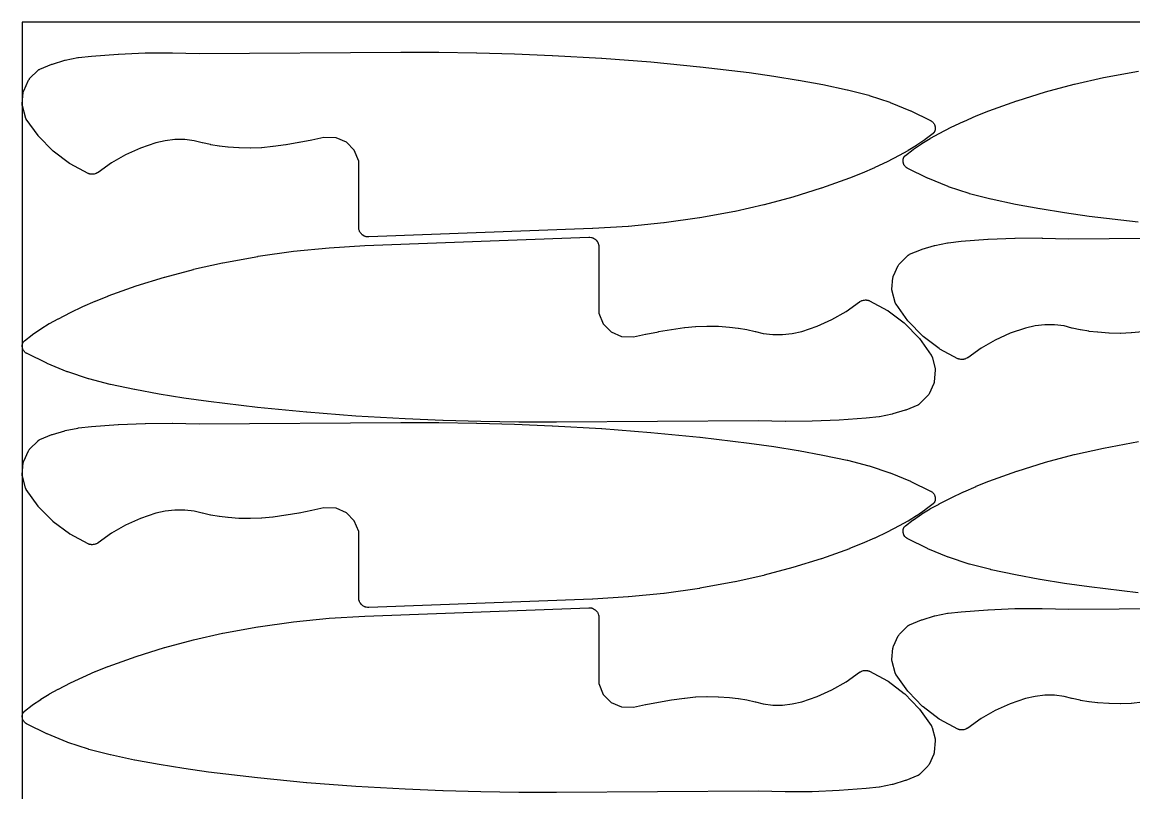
# Model space of a CAD drawing. Header units: metres. Extents: x 0 to 3000, y 0 to 1240.
# Drawn here: x 0 to 401.3, y 961.7 to 1240 of the extents above; entities that cross this region are included whole.
import ezdxf

# ---------------------------------------------------------------- set-up
doc = ezdxf.new("R2010")
doc.units = ezdxf.units.M

msp = doc.modelspace()

# ---------------------------------------------------------------- linework, layer by layer
at = {"color": 7}
msp.add_lwpolyline([(0, 0), (3000, 0), (3000, 1240), (0, 1240), (0, 0)], close=True, dxfattribs=at)
at = {"color": 1}
for points in [[(119.89, 1193.75), (117.05, 1196.65), (113.33, 1198.28), (108.95, 1198.38), (104.59, 1197.44), (104.55, 1197.43), (99.94, 1196.54), (99.89, 1196.53), (95.26, 1195.75), (95.22, 1195.75), (90.57, 1195.08), (90.53, 1195.07), (90.49, 1195.07), (86.54, 1194.67), (86.42, 1194.66), (82.46, 1194.5), (82.34, 1194.5), (78.38, 1194.58), (78.26, 1194.59), (74.31, 1194.91), (74.28, 1194.91), (74.25, 1194.91), (71.22, 1195.25), (71.11, 1195.27), (68.11, 1195.76), (68.01, 1195.78), (65.03, 1196.42), (64.93, 1196.45), (62.13, 1197.21), (58.67, 1197.6), (55.15, 1197.6), (51.66, 1197.21), (48.21, 1196.43), (42.66, 1194.54), (37.32, 1192.12), (32.24, 1189.2), (27.38, 1185.74), (27.3, 1185.69), (27.22, 1185.64), (27.22, 1185.64), (27.21, 1185.64), (27.13, 1185.6), (27.05, 1185.55), (26.69, 1185.39), (26.52, 1185.32), (26.34, 1185.27), (25.96, 1185.17), (25.78, 1185.14), (25.6, 1185.12), (25.21, 1185.1), (25.02, 1185.09), (24.83, 1185.11), (24.45, 1185.16), (24.38, 1185.17), (24.32, 1185.18), (24.28, 1185.19), (24.25, 1185.2), (24.19, 1185.21), (24.13, 1185.23), (24.1, 1185.24), (24.06, 1185.25), (24, 1185.27), (23.94, 1185.3), (23.91, 1185.31), (23.88, 1185.32), (23.82, 1185.35), (23.76, 1185.38), (17.3, 1188.84), (17.17, 1188.92), (17.04, 1189.01), (11.22, 1193.39), (11.11, 1193.49), (10.99, 1193.6), (5.92, 1198.82), (5.81, 1198.94), (5.72, 1199.06), (1.48, 1205.04), (1.45, 1205.09), (1.42, 1205.14), (1.4, 1205.17), (1.38, 1205.21), (1.35, 1205.26), (1.32, 1205.31), (1.31, 1205.35), (1.29, 1205.38), (1.27, 1205.44), (1.25, 1205.49), (1.23, 1205.53), (1.22, 1205.56), (1.2, 1205.62), (1.19, 1205.67), (0.07, 1209.79), (0.03, 1209.96), (0.01, 1210.14), (0, 1210.31), (0.01, 1210.49), (0.37, 1214.62), (0.39, 1214.79), (0.43, 1214.95), (0.48, 1215.12), (0.55, 1215.28), (2.28, 1219.04), (2.37, 1219.2), (2.46, 1219.35), (2.57, 1219.49), (2.68, 1219.62), (5.7, 1222.63), (5.7, 1222.64), (5.71, 1222.64), (5.78, 1222.7), (5.84, 1222.76), (5.85, 1222.77), (5.86, 1222.77), (5.93, 1222.83), (6, 1222.88), (6.01, 1222.88), (6.01, 1222.89), (6.09, 1222.93), (6.17, 1222.98), (6.18, 1222.98), (6.18, 1222.99), (6.27, 1223.03), (6.35, 1223.07), (6.35, 1223.07), (6.36, 1223.07), (10.7, 1224.84), (10.88, 1224.9), (15.35, 1226.25), (15.53, 1226.3), (20.11, 1227.24), (20.29, 1227.27), (24.95, 1227.78), (24.99, 1227.79), (25.02, 1227.79), (34.67, 1228.51), (34.74, 1228.51), (44.41, 1228.9), (44.47, 1228.9), (54.15, 1228.97), (54.21, 1228.97), (63.85, 1228.71), (136.73, 1229.23), (136.74, 1229.23), (136.75, 1229.23), (150.4, 1229.18), (150.42, 1229.18), (164.06, 1228.95), (164.09, 1228.95), (177.72, 1228.57), (177.75, 1228.57), (191.38, 1228.02), (191.4, 1228.01), (191.41, 1228.01), (209.18, 1227.02), (209.22, 1227.02), (226.95, 1225.65), (226.99, 1225.65), (244.7, 1223.91), (244.74, 1223.91), (262.41, 1221.81), (262.43, 1221.81), (262.45, 1221.81), (271.32, 1220.56), (271.36, 1220.55), (280.2, 1219.11), (280.24, 1219.1), (289.05, 1217.46), (289.09, 1217.45), (297.86, 1215.61), (297.9, 1215.6), (297.94, 1215.59), (305.61, 1213.62), (305.75, 1213.58), (313.25, 1211.08), (313.38, 1211.04), (320.7, 1208.03), (320.83, 1207.97), (327.93, 1204.47), (327.95, 1204.46), (327.97, 1204.45), (328.03, 1204.41), (328.1, 1204.37), (328.12, 1204.36), (328.14, 1204.35), (328.46, 1204.13), (328.62, 1204.02), (328.77, 1203.89), (328.9, 1203.75), (329.02, 1203.59), (329.23, 1203.28), (329.33, 1203.12), (329.41, 1202.95), (329.48, 1202.77), (329.53, 1202.59), (329.61, 1202.22), (329.65, 1202.03), (329.66, 1201.84), (329.66, 1201.64), (329.63, 1201.45), (329.57, 1201.06), (329.56, 1201.01), (329.55, 1200.96), (329.53, 1200.92), (329.52, 1200.87), (329.51, 1200.82), (329.49, 1200.77), (329.48, 1200.73), (329.46, 1200.69), (329.44, 1200.64), (329.42, 1200.59), (329.4, 1200.55), (329.38, 1200.51), (329.36, 1200.46), (329.34, 1200.41), (329.31, 1200.38), (329.29, 1200.34), (329.26, 1200.29), (329.23, 1200.25), (329.2, 1200.21), (329.18, 1200.17), (329.14, 1200.14), (329.11, 1200.09), (329.08, 1200.06), (329.05, 1200.03), (329.01, 1199.99), (328.97, 1199.95), (328.94, 1199.92), (328.91, 1199.89), (328.86, 1199.86), (328.83, 1199.82), (326.02, 1197.64), (325.93, 1197.57), (323, 1195.54), (322.91, 1195.48), (319.88, 1193.63), (319.78, 1193.57), (316.64, 1191.89), (316.63, 1191.88), (316.61, 1191.87), (312.28, 1189.63), (312.22, 1189.6), (307.82, 1187.5), (307.76, 1187.47), (303.29, 1185.51), (303.23, 1185.49), (298.7, 1183.67), (298.66, 1183.66), (298.63, 1183.65), (288.56, 1180.04), (288.48, 1180.01), (278.27, 1176.83), (278.19, 1176.8), (267.86, 1174.04), (267.78, 1174.02), (257.34, 1171.68), (257.31, 1171.67), (257.27, 1171.67), (244.6, 1169.33), (244.52, 1169.32), (231.78, 1167.51), (231.7, 1167.5), (218.89, 1166.23), (218.8, 1166.22), (205.95, 1165.47), (205.93, 1165.47), (205.91, 1165.47), (125.08, 1162.44), (124.99, 1162.44), (124.9, 1162.44), (124.89, 1162.44), (124.89, 1162.44), (124.8, 1162.45), (124.71, 1162.46), (124.15, 1162.54), (123.97, 1162.58), (123.79, 1162.63), (123.62, 1162.7), (123.46, 1162.79), (122.99, 1163.06), (122.83, 1163.16), (122.69, 1163.27), (122.56, 1163.39), (122.43, 1163.53), (122.09, 1163.95), (121.98, 1164.1), (121.89, 1164.26), (121.81, 1164.43), (121.74, 1164.6), (121.57, 1165.13), (121.56, 1165.15), (121.56, 1165.16), (121.54, 1165.24), (121.52, 1165.32), (121.52, 1165.34), (121.51, 1165.35), (121.5, 1165.43), (121.49, 1165.52), (121.48, 1165.53), (121.48, 1165.55), (121.48, 1165.63), (121.47, 1165.71), (121.47, 1165.73), (121.47, 1165.74), (121.47, 1189.83), (119.89, 1193.75)], [(209.77, 1131.03), (212.62, 1128.13), (216.33, 1126.5), (220.71, 1126.4), (225.07, 1127.34), (225.11, 1127.35), (229.72, 1128.24), (229.77, 1128.25), (234.4, 1129.03), (234.44, 1129.03), (239.09, 1129.7), (239.13, 1129.71), (239.17, 1129.71), (243.12, 1130.11), (243.24, 1130.12), (247.2, 1130.28), (247.32, 1130.28), (251.28, 1130.2), (251.4, 1130.19), (255.35, 1129.87), (255.38, 1129.87), (255.41, 1129.87), (258.44, 1129.53), (258.55, 1129.51), (261.55, 1129.02), (261.66, 1129), (264.63, 1128.36), (264.73, 1128.33), (267.53, 1127.57), (270.99, 1127.18), (274.51, 1127.18), (278, 1127.57), (281.45, 1128.35), (287, 1130.24), (292.34, 1132.66), (297.42, 1135.58), (302.28, 1139.04), (302.36, 1139.09), (302.44, 1139.14), (302.44, 1139.14), (302.45, 1139.14), (302.53, 1139.18), (302.61, 1139.23), (302.97, 1139.39), (303.14, 1139.46), (303.32, 1139.51), (303.7, 1139.61), (303.88, 1139.64), (304.06, 1139.66), (304.45, 1139.68), (304.64, 1139.68), (304.83, 1139.67), (305.21, 1139.62), (305.28, 1139.61), (305.35, 1139.6), (305.38, 1139.59), (305.41, 1139.58), (305.47, 1139.56), (305.54, 1139.55), (305.57, 1139.54), (305.6, 1139.53), (305.66, 1139.5), (305.72, 1139.48), (305.75, 1139.47), (305.78, 1139.46), (305.84, 1139.43), (305.9, 1139.4), (312.36, 1135.94), (312.49, 1135.86), (312.62, 1135.77), (318.44, 1131.39), (318.56, 1131.29), (318.67, 1131.18), (323.74, 1125.96), (323.85, 1125.84), (323.94, 1125.72), (328.18, 1119.74), (328.21, 1119.69), (328.24, 1119.64), (328.26, 1119.61), (328.28, 1119.57), (328.31, 1119.52), (328.34, 1119.47), (328.35, 1119.43), (328.37, 1119.4), (328.39, 1119.34), (328.42, 1119.29), (328.43, 1119.25), (328.44, 1119.21), (328.46, 1119.16), (328.48, 1119.11), (329.59, 1114.99), (329.63, 1114.82), (329.65, 1114.64), (329.66, 1114.47), (329.65, 1114.29), (329.29, 1110.16), (329.27, 1109.99), (329.23, 1109.82), (329.18, 1109.66), (329.11, 1109.5), (327.38, 1105.74), (327.3, 1105.58), (327.2, 1105.43), (327.09, 1105.29), (326.98, 1105.16), (323.96, 1102.15), (323.96, 1102.14), (323.95, 1102.14), (323.88, 1102.08), (323.82, 1102.02), (323.81, 1102.01), (323.81, 1102.01), (323.73, 1101.95), (323.66, 1101.9), (323.65, 1101.9), (323.65, 1101.89), (323.57, 1101.85), (323.49, 1101.8), (323.48, 1101.8), (323.48, 1101.79), (323.4, 1101.75), (323.31, 1101.71), (323.31, 1101.71), (323.3, 1101.71), (318.96, 1099.94), (318.78, 1099.88), (314.31, 1098.53), (314.13, 1098.48), (309.55, 1097.54), (309.37, 1097.51), (304.71, 1097), (304.67, 1096.99), (304.64, 1096.99), (294.99, 1096.27), (294.92, 1096.27), (285.25, 1095.88), (285.19, 1095.88), (275.52, 1095.81), (275.45, 1095.81), (265.81, 1096.07), (192.93, 1095.55), (192.92, 1095.55), (192.91, 1095.55), (179.26, 1095.6), (179.24, 1095.6), (165.6, 1095.83), (165.57, 1095.83), (151.94, 1096.21), (151.91, 1096.21), (138.28, 1096.76), (138.26, 1096.76), (138.25, 1096.76), (120.49, 1097.76), (120.44, 1097.76), (102.71, 1099.13), (102.67, 1099.13), (84.96, 1100.86), (84.92, 1100.87), (67.25, 1102.97), (67.23, 1102.97), (67.21, 1102.97), (58.34, 1104.22), (58.3, 1104.23), (49.46, 1105.67), (49.42, 1105.68), (40.61, 1107.32), (40.57, 1107.33), (31.81, 1109.17), (31.76, 1109.18), (31.72, 1109.19), (24.05, 1111.16), (23.91, 1111.2), (16.41, 1113.7), (16.28, 1113.74), (8.96, 1116.75), (8.84, 1116.81), (1.73, 1120.31), (1.71, 1120.32), (1.69, 1120.33), (1.63, 1120.37), (1.56, 1120.41), (1.54, 1120.42), (1.52, 1120.43), (1.2, 1120.64), (1.04, 1120.76), (0.9, 1120.89), (0.76, 1121.03), (0.64, 1121.19), (0.43, 1121.5), (0.33, 1121.66), (0.25, 1121.83), (0.18, 1122.01), (0.13, 1122.19), (0.05, 1122.56), (0.01, 1122.75), (0, 1122.94), (0, 1123.14), (0.03, 1123.33), (0.09, 1123.72), (0.11, 1123.77), (0.11, 1123.82), (0.13, 1123.86), (0.14, 1123.91), (0.15, 1123.96), (0.17, 1124.01), (0.18, 1124.05), (0.2, 1124.09), (0.22, 1124.14), (0.24, 1124.19), (0.26, 1124.23), (0.28, 1124.27), (0.3, 1124.32), (0.33, 1124.36), (0.35, 1124.4), (0.37, 1124.44), (0.4, 1124.49), (0.43, 1124.53), (0.46, 1124.57), (0.49, 1124.6), (0.52, 1124.64), (0.55, 1124.68), (0.58, 1124.72), (0.61, 1124.75), (0.65, 1124.79), (0.69, 1124.83), (0.72, 1124.86), (0.76, 1124.89), (0.8, 1124.92), (0.84, 1124.96), (3.64, 1127.14), (3.73, 1127.21), (6.66, 1129.23), (6.75, 1129.3), (9.78, 1131.15), (9.88, 1131.21), (13.02, 1132.89), (13.03, 1132.9), (13.05, 1132.91), (17.38, 1135.15), (17.44, 1135.18), (21.84, 1137.28), (21.9, 1137.31), (26.37, 1139.27), (26.43, 1139.29), (30.96, 1141.11), (31, 1141.12), (31.03, 1141.13), (41.1, 1144.74), (41.18, 1144.77), (51.39, 1147.95), (51.47, 1147.98), (61.8, 1150.74), (61.88, 1150.76), (72.32, 1153.1), (72.35, 1153.1), (72.39, 1153.11), (85.06, 1155.45), (85.14, 1155.46), (97.88, 1157.27), (97.97, 1157.28), (110.77, 1158.55), (110.86, 1158.56), (123.71, 1159.31), (123.73, 1159.31), (123.75, 1159.31), (204.58, 1162.34), (204.67, 1162.34), (204.76, 1162.34), (204.77, 1162.34), (204.77, 1162.34), (204.86, 1162.33), (204.95, 1162.32), (205.51, 1162.23), (205.69, 1162.2), (205.87, 1162.14), (206.04, 1162.08), (206.21, 1161.99), (206.67, 1161.72), (206.83, 1161.62), (206.97, 1161.51), (207.1, 1161.39), (207.23, 1161.25), (207.57, 1160.83), (207.68, 1160.68), (207.77, 1160.52), (207.86, 1160.35), (207.92, 1160.18), (208.09, 1159.65), (208.1, 1159.63), (208.1, 1159.62), (208.12, 1159.54), (208.14, 1159.46), (208.15, 1159.44), (208.15, 1159.43), (208.16, 1159.34), (208.18, 1159.26), (208.18, 1159.25), (208.18, 1159.23), (208.18, 1159.15), (208.19, 1159.07), (208.19, 1159.05), (208.19, 1159.03), (208.19, 1134.95), (209.77, 1131.03)], [(119.89, 1059.97), (117.05, 1062.86), (113.33, 1064.5), (108.95, 1064.6), (104.59, 1063.65), (104.55, 1063.64), (99.94, 1062.75), (99.89, 1062.74), (95.26, 1061.97), (95.22, 1061.96), (90.57, 1061.29), (90.53, 1061.29), (90.49, 1061.28), (86.54, 1060.88), (86.42, 1060.88), (82.46, 1060.72), (82.34, 1060.72), (78.38, 1060.8), (78.26, 1060.8), (74.31, 1061.12), (74.28, 1061.13), (74.25, 1061.13), (71.22, 1061.47), (71.11, 1061.48), (68.11, 1061.97), (68.01, 1061.99), (65.03, 1062.64), (64.93, 1062.66), (62.13, 1063.42), (58.67, 1063.81), (55.15, 1063.82), (51.66, 1063.43), (48.21, 1062.64), (42.66, 1060.75), (37.32, 1058.34), (32.24, 1055.42), (27.38, 1051.96), (27.3, 1051.91), (27.22, 1051.86), (27.22, 1051.85), (27.21, 1051.85), (27.13, 1051.81), (27.05, 1051.77), (26.69, 1051.6), (26.52, 1051.53), (26.34, 1051.48), (25.96, 1051.39), (25.78, 1051.35), (25.6, 1051.33), (25.21, 1051.31), (25.02, 1051.31), (24.83, 1051.32), (24.45, 1051.38), (24.38, 1051.39), (24.32, 1051.4), (24.28, 1051.4), (24.25, 1051.41), (24.19, 1051.43), (24.13, 1051.45), (24.1, 1051.46), (24.06, 1051.46), (24, 1051.49), (23.94, 1051.51), (23.91, 1051.52), (23.88, 1051.54), (23.82, 1051.57), (23.76, 1051.6), (17.3, 1055.06), (17.17, 1055.13), (17.04, 1055.22), (11.22, 1059.61), (11.11, 1059.71), (10.99, 1059.81), (5.92, 1065.04), (5.81, 1065.15), (5.72, 1065.28), (1.48, 1071.26), (1.45, 1071.3), (1.42, 1071.35), (1.4, 1071.39), (1.38, 1071.42), (1.35, 1071.47), (1.32, 1071.52), (1.31, 1071.56), (1.29, 1071.6), (1.27, 1071.65), (1.25, 1071.7), (1.23, 1071.74), (1.22, 1071.78), (1.2, 1071.83), (1.19, 1071.89), (0.07, 1076), (0.03, 1076.18), (0.01, 1076.35), (0, 1076.53), (0.01, 1076.7), (0.37, 1080.83), (0.39, 1081), (0.43, 1081.17), (0.48, 1081.33), (0.55, 1081.49), (2.28, 1085.25), (2.37, 1085.41), (2.46, 1085.56), (2.57, 1085.7), (2.68, 1085.83), (5.7, 1088.85), (5.7, 1088.85), (5.71, 1088.86), (5.78, 1088.92), (5.84, 1088.98), (5.85, 1088.98), (5.86, 1088.99), (5.93, 1089.04), (6, 1089.09), (6.01, 1089.1), (6.01, 1089.1), (6.09, 1089.15), (6.17, 1089.2), (6.18, 1089.2), (6.18, 1089.2), (6.27, 1089.24), (6.35, 1089.28), (6.35, 1089.28), (6.36, 1089.28), (10.7, 1091.05), (10.88, 1091.11), (15.35, 1092.47), (15.53, 1092.51), (20.11, 1093.45), (20.29, 1093.48), (24.95, 1094), (24.99, 1094), (25.02, 1094), (34.67, 1094.72), (34.74, 1094.72), (44.41, 1095.11), (44.47, 1095.12), (54.15, 1095.18), (54.21, 1095.18), (63.85, 1094.92), (136.73, 1095.45), (136.74, 1095.45), (136.75, 1095.45), (150.4, 1095.39), (150.42, 1095.39), (164.06, 1095.17), (164.09, 1095.17), (177.72, 1094.78), (177.75, 1094.78), (191.38, 1094.23), (191.4, 1094.23), (191.41, 1094.23), (209.18, 1093.23), (209.22, 1093.23), (226.95, 1091.86), (226.99, 1091.86), (244.7, 1090.13), (244.74, 1090.12), (262.41, 1088.03), (262.43, 1088.02), (262.45, 1088.02), (271.32, 1086.77), (271.36, 1086.77), (280.2, 1085.32), (280.24, 1085.31), (289.05, 1083.67), (289.09, 1083.66), (297.86, 1081.83), (297.9, 1081.82), (297.94, 1081.81), (305.61, 1079.83), (305.75, 1079.79), (313.25, 1077.3), (313.38, 1077.25), (320.7, 1074.24), (320.83, 1074.19), (327.93, 1070.68), (327.95, 1070.67), (327.97, 1070.66), (328.03, 1070.62), (328.1, 1070.59), (328.12, 1070.57), (328.14, 1070.56), (328.46, 1070.35), (328.62, 1070.23), (328.77, 1070.11), (328.9, 1069.96), (329.02, 1069.81), (329.23, 1069.5), (329.33, 1069.34), (329.41, 1069.16), (329.48, 1068.99), (329.53, 1068.8), (329.61, 1068.44), (329.65, 1068.24), (329.66, 1068.05), (329.66, 1067.85), (329.63, 1067.66), (329.57, 1067.28), (329.56, 1067.23), (329.55, 1067.18), (329.53, 1067.13), (329.52, 1067.09), (329.51, 1067.04), (329.49, 1066.99), (329.48, 1066.94), (329.46, 1066.9), (329.44, 1066.85), (329.42, 1066.8), (329.4, 1066.76), (329.38, 1066.72), (329.36, 1066.68), (329.34, 1066.63), (329.31, 1066.59), (329.29, 1066.55), (329.26, 1066.51), (329.23, 1066.46), (329.2, 1066.43), (329.18, 1066.39), (329.14, 1066.35), (329.11, 1066.31), (329.08, 1066.28), (329.05, 1066.24), (329.01, 1066.2), (328.97, 1066.17), (328.94, 1066.14), (328.91, 1066.1), (328.86, 1066.07), (328.83, 1066.04), (326.02, 1063.85), (325.93, 1063.78), (323, 1061.76), (322.91, 1061.7), (319.88, 1059.84), (319.78, 1059.78), (316.64, 1058.1), (316.63, 1058.09), (316.61, 1058.09), (312.28, 1055.84), (312.22, 1055.82), (307.82, 1053.71), (307.76, 1053.69), (303.29, 1051.73), (303.23, 1051.7), (298.7, 1049.89), (298.66, 1049.88), (298.63, 1049.86), (288.56, 1046.25), (288.48, 1046.23), (278.27, 1043.04), (278.19, 1043.02), (267.86, 1040.25), (267.78, 1040.23), (257.34, 1037.9), (257.31, 1037.89), (257.27, 1037.88), (244.6, 1035.55), (244.52, 1035.53), (231.78, 1033.73), (231.7, 1033.72), (218.89, 1032.44), (218.8, 1032.43), (205.95, 1031.68), (205.93, 1031.68), (205.91, 1031.68), (125.08, 1028.65), (124.99, 1028.65), (124.9, 1028.66), (124.89, 1028.66), (124.89, 1028.66), (124.8, 1028.67), (124.71, 1028.68), (124.15, 1028.76), (123.97, 1028.8), (123.79, 1028.85), (123.62, 1028.92), (123.46, 1029), (122.99, 1029.27), (122.83, 1029.37), (122.69, 1029.48), (122.56, 1029.61), (122.43, 1029.74), (122.09, 1030.16), (121.98, 1030.31), (121.89, 1030.47), (121.81, 1030.64), (121.74, 1030.81), (121.57, 1031.35), (121.56, 1031.36), (121.56, 1031.38), (121.54, 1031.46), (121.52, 1031.54), (121.52, 1031.55), (121.51, 1031.57), (121.5, 1031.65), (121.49, 1031.73), (121.48, 1031.75), (121.48, 1031.76), (121.48, 1031.84), (121.47, 1031.93), (121.47, 1031.94), (121.47, 1031.96), (121.47, 1056.05), (119.89, 1059.97)], [(209.77, 997.24), (212.62, 994.34), (216.33, 992.71), (220.71, 992.61), (225.07, 993.56), (225.11, 993.57), (229.72, 994.45), (229.77, 994.46), (234.4, 995.24), (234.44, 995.25), (239.09, 995.92), (239.13, 995.92), (239.17, 995.93), (243.12, 996.32), (243.24, 996.33), (247.2, 996.49), (247.32, 996.49), (251.28, 996.41), (251.4, 996.41), (255.35, 996.08), (255.38, 996.08), (255.41, 996.08), (258.44, 995.74), (258.55, 995.73), (261.55, 995.24), (261.66, 995.22), (264.63, 994.57), (264.73, 994.55), (267.53, 993.79), (270.99, 993.39), (274.51, 993.39), (278, 993.78), (281.45, 994.56), (287, 996.45), (292.34, 998.87), (297.42, 1001.79), (302.28, 1005.25), (302.36, 1005.3), (302.44, 1005.35), (302.44, 1005.35), (302.45, 1005.36), (302.53, 1005.4), (302.61, 1005.44), (302.97, 1005.6), (303.14, 1005.67), (303.32, 1005.73), (303.7, 1005.82), (303.88, 1005.86), (304.06, 1005.88), (304.45, 1005.9), (304.64, 1005.9), (304.83, 1005.88), (305.21, 1005.83), (305.28, 1005.82), (305.35, 1005.81), (305.38, 1005.8), (305.41, 1005.8), (305.47, 1005.78), (305.54, 1005.76), (305.57, 1005.75), (305.6, 1005.74), (305.66, 1005.72), (305.72, 1005.7), (305.75, 1005.68), (305.78, 1005.67), (305.84, 1005.64), (305.9, 1005.61), (312.36, 1002.15), (312.49, 1002.07), (312.62, 1001.99), (318.44, 997.6), (318.56, 997.5), (318.67, 997.4), (323.74, 992.17), (323.85, 992.05), (323.94, 991.93), (328.18, 985.95), (328.21, 985.9), (328.24, 985.86), (328.26, 985.82), (328.28, 985.79), (328.31, 985.74), (328.34, 985.69), (328.35, 985.65), (328.37, 985.61), (328.39, 985.56), (328.42, 985.51), (328.43, 985.47), (328.44, 985.43), (328.46, 985.37), (328.48, 985.32), (329.59, 981.2), (329.63, 981.03), (329.65, 980.86), (329.66, 980.68), (329.65, 980.51), (329.29, 976.38), (329.27, 976.21), (329.23, 976.04), (329.18, 975.87), (329.11, 975.71), (327.38, 971.95), (327.3, 971.8), (327.2, 971.65), (327.09, 971.51), (326.98, 971.38), (323.96, 968.36), (323.96, 968.36), (323.95, 968.35), (323.88, 968.29), (323.82, 968.23), (323.81, 968.23), (323.81, 968.22), (323.73, 968.17), (323.66, 968.11), (323.65, 968.11), (323.65, 968.11), (323.57, 968.06), (323.49, 968.01), (323.48, 968.01), (323.48, 968.01), (323.4, 967.97), (323.31, 967.93), (323.31, 967.93), (323.3, 967.92), (318.96, 966.16), (318.78, 966.1), (314.31, 964.74), (314.13, 964.7), (309.55, 963.76), (309.37, 963.73), (304.71, 963.21), (304.67, 963.21), (304.64, 963.2), (294.99, 962.49), (294.92, 962.48), (285.25, 962.09), (285.19, 962.09), (275.52, 962.03), (275.45, 962.03), (265.81, 962.28), (192.93, 961.76), (192.92, 961.76), (192.91, 961.76), (179.26, 961.82), (179.24, 961.82), (165.6, 962.04), (165.57, 962.04), (151.94, 962.43), (151.91, 962.43), (138.28, 962.98), (138.26, 962.98), (138.25, 962.98), (120.49, 963.98), (120.44, 963.98), (102.71, 965.34), (102.67, 965.35), (84.96, 967.08), (84.92, 967.08), (67.25, 969.18), (67.23, 969.19), (67.21, 969.19), (58.34, 970.43), (58.3, 970.44), (49.46, 971.89), (49.42, 971.89), (40.61, 973.53), (40.57, 973.54), (31.81, 975.38), (31.76, 975.39), (31.72, 975.4), (24.05, 977.38), (23.91, 977.41), (16.41, 979.91), (16.28, 979.96), (8.96, 982.96), (8.84, 983.02), (1.73, 986.53), (1.71, 986.54), (1.69, 986.55), (1.63, 986.58), (1.56, 986.62), (1.54, 986.63), (1.52, 986.65), (1.2, 986.86), (1.04, 986.97), (0.9, 987.1), (0.76, 987.25), (0.64, 987.4), (0.43, 987.71), (0.33, 987.87), (0.25, 988.04), (0.18, 988.22), (0.13, 988.4), (0.05, 988.77), (0.01, 988.96), (0, 989.16), (0, 989.35), (0.03, 989.55), (0.09, 989.93), (0.11, 989.98), (0.11, 990.03), (0.13, 990.08), (0.14, 990.12), (0.15, 990.17), (0.17, 990.22), (0.18, 990.26), (0.2, 990.31), (0.22, 990.36), (0.24, 990.4), (0.26, 990.44), (0.28, 990.49), (0.3, 990.53), (0.33, 990.58), (0.35, 990.62), (0.37, 990.66), (0.4, 990.7), (0.43, 990.74), (0.46, 990.78), (0.49, 990.82), (0.52, 990.86), (0.55, 990.9), (0.58, 990.93), (0.61, 990.97), (0.65, 991), (0.69, 991.04), (0.72, 991.07), (0.76, 991.1), (0.8, 991.14), (0.84, 991.17), (3.64, 993.36), (3.73, 993.42), (6.66, 995.45), (6.75, 995.51), (9.78, 997.37), (9.88, 997.42), (13.02, 999.11), (13.03, 999.11), (13.05, 999.12), (17.38, 1001.36), (17.44, 1001.39), (21.84, 1003.49), (21.9, 1003.52), (26.37, 1005.48), (26.43, 1005.5), (30.96, 1007.32), (31, 1007.33), (31.03, 1007.35), (41.1, 1010.95), (41.18, 1010.98), (51.39, 1014.17), (51.47, 1014.19), (61.8, 1016.95), (61.88, 1016.97), (72.32, 1019.31), (72.35, 1019.32), (72.39, 1019.33), (85.06, 1021.66), (85.14, 1021.67), (97.88, 1023.48), (97.97, 1023.49), (110.77, 1024.77), (110.86, 1024.77), (123.71, 1025.52), (123.73, 1025.52), (123.75, 1025.53), (204.58, 1028.55), (204.67, 1028.55), (204.76, 1028.55), (204.77, 1028.55), (204.77, 1028.55), (204.86, 1028.54), (204.95, 1028.53), (205.51, 1028.45), (205.69, 1028.41), (205.87, 1028.36), (206.04, 1028.29), (206.21, 1028.2), (206.67, 1027.93), (206.83, 1027.84), (206.97, 1027.72), (207.1, 1027.6), (207.23, 1027.46), (207.57, 1027.04), (207.68, 1026.89), (207.77, 1026.74), (207.86, 1026.57), (207.92, 1026.39), (208.09, 1025.86), (208.1, 1025.85), (208.1, 1025.83), (208.12, 1025.75), (208.14, 1025.67), (208.15, 1025.66), (208.15, 1025.64), (208.16, 1025.56), (208.18, 1025.48), (208.18, 1025.46), (208.18, 1025.45), (208.18, 1025.36), (208.19, 1025.28), (208.19, 1025.27), (208.19, 1025.25), (208.19, 1001.16), (209.77, 997.24)]]:
    msp.add_lwpolyline(points, close=True, dxfattribs=at)
for points in [[(402.92, 1167.76), (385.25, 1169.86), (385.23, 1169.86), (385.21, 1169.87), (376.34, 1171.11), (376.3, 1171.12), (367.46, 1172.56), (367.42, 1172.57), (358.61, 1174.21), (358.57, 1174.22), (349.81, 1176.06), (349.76, 1176.07), (349.72, 1176.08), (342.05, 1178.05), (341.91, 1178.09), (334.41, 1180.59), (334.28, 1180.64), (326.96, 1183.64), (326.84, 1183.7), (319.73, 1187.2), (319.71, 1187.22), (319.69, 1187.23), (319.63, 1187.26), (319.56, 1187.3), (319.54, 1187.31), (319.52, 1187.32), (319.2, 1187.54), (319.04, 1187.65), (318.9, 1187.78), (318.76, 1187.92), (318.64, 1188.08), (318.43, 1188.39), (318.33, 1188.55), (318.25, 1188.72), (318.18, 1188.9), (318.13, 1189.08), (318.05, 1189.45), (318.01, 1189.64), (318, 1189.84), (318, 1190.03), (318.03, 1190.23), (318.09, 1190.61), (318.11, 1190.66), (318.11, 1190.71), (318.13, 1190.75), (318.14, 1190.8), (318.15, 1190.85), (318.17, 1190.9), (318.18, 1190.94), (318.2, 1190.99), (318.22, 1191.03), (318.24, 1191.08), (318.26, 1191.12), (318.28, 1191.17), (318.3, 1191.21), (318.33, 1191.26), (318.35, 1191.3), (318.37, 1191.34), (318.4, 1191.38), (318.43, 1191.42), (318.46, 1191.46), (318.49, 1191.5), (318.52, 1191.54), (318.55, 1191.58), (318.58, 1191.61), (318.61, 1191.65), (318.65, 1191.68), (318.69, 1191.72), (318.72, 1191.75), (318.76, 1191.78), (318.8, 1191.81), (318.84, 1191.85), (321.64, 1194.04), (321.73, 1194.1), (324.66, 1196.13), (324.75, 1196.19), (327.78, 1198.05), (327.88, 1198.1), (331.02, 1199.79), (331.03, 1199.79), (331.05, 1199.8), (335.38, 1202.04), (335.44, 1202.07), (339.84, 1204.17), (339.9, 1204.2), (344.37, 1206.16), (344.43, 1206.18), (348.96, 1208), (349, 1208.01), (349.03, 1208.03), (359.1, 1211.63), (359.18, 1211.66), (369.39, 1214.85), (369.47, 1214.87), (379.8, 1217.63), (379.88, 1217.65), (390.32, 1219.99), (390.35, 1220), (390.39, 1220.01), (403.06, 1222.34)], [(404.49, 1128.17), (400.54, 1127.78), (400.42, 1127.77), (396.46, 1127.61), (396.34, 1127.61), (392.38, 1127.69), (392.26, 1127.7), (388.31, 1128.02), (388.28, 1128.02), (388.25, 1128.02), (385.22, 1128.36), (385.11, 1128.37), (382.11, 1128.86), (382.01, 1128.88), (379.03, 1129.53), (378.93, 1129.55), (376.13, 1130.31), (372.67, 1130.71), (369.15, 1130.71), (365.66, 1130.32), (362.21, 1129.54), (356.66, 1127.65), (351.32, 1125.23), (346.24, 1122.31), (341.38, 1118.85), (341.3, 1118.8), (341.22, 1118.75), (341.22, 1118.75), (341.21, 1118.74), (341.13, 1118.7), (341.05, 1118.66), (340.69, 1118.5), (340.52, 1118.43), (340.34, 1118.37), (339.96, 1118.28), (339.78, 1118.24), (339.6, 1118.23), (339.21, 1118.2), (339.02, 1118.2), (338.83, 1118.22), (338.45, 1118.27), (338.38, 1118.28), (338.32, 1118.29), (338.28, 1118.3), (338.25, 1118.3), (338.19, 1118.32), (338.13, 1118.34), (338.1, 1118.35), (338.06, 1118.36), (338, 1118.38), (337.94, 1118.4), (337.91, 1118.42), (337.88, 1118.43), (337.82, 1118.46), (337.76, 1118.49), (331.3, 1121.95), (331.17, 1122.03), (331.04, 1122.11), (325.22, 1126.5), (325.11, 1126.6), (324.99, 1126.7), (319.92, 1131.93), (319.81, 1132.05), (319.72, 1132.17), (315.48, 1138.15), (315.45, 1138.2), (315.42, 1138.24), (315.4, 1138.28), (315.38, 1138.31), (315.35, 1138.36), (315.32, 1138.41), (315.31, 1138.45), (315.29, 1138.49), (315.27, 1138.54), (315.25, 1138.59), (315.23, 1138.63), (315.22, 1138.67), (315.2, 1138.73), (315.19, 1138.78), (314.07, 1142.9), (314.03, 1143.07), (314.01, 1143.24), (314, 1143.42), (314.01, 1143.59), (314.37, 1147.72), (314.39, 1147.89), (314.43, 1148.06), (314.48, 1148.23), (314.55, 1148.39), (316.28, 1152.15), (316.37, 1152.3), (316.46, 1152.45), (316.57, 1152.59), (316.68, 1152.72), (319.7, 1155.74), (319.7, 1155.74), (319.71, 1155.75), (319.78, 1155.81), (319.84, 1155.87), (319.85, 1155.87), (319.86, 1155.88), (319.93, 1155.93), (320, 1155.99), (320.01, 1155.99), (320.01, 1156), (320.09, 1156.04), (320.17, 1156.09), (320.18, 1156.09), (320.18, 1156.09), (320.27, 1156.13), (320.35, 1156.17), (320.35, 1156.17), (320.36, 1156.18), (324.7, 1157.94), (324.88, 1158), (329.35, 1159.36), (329.53, 1159.4), (334.11, 1160.34), (334.29, 1160.37), (338.95, 1160.89), (338.99, 1160.89), (339.02, 1160.9), (348.67, 1161.61), (348.74, 1161.62), (358.41, 1162.01), (358.47, 1162.01), (368.15, 1162.08), (368.21, 1162.07), (377.85, 1161.82), (450.73, 1162.34)], [(402.92, 1033.98), (385.25, 1036.07), (385.23, 1036.08), (385.21, 1036.08), (376.34, 1037.33), (376.3, 1037.33), (367.46, 1038.78), (367.42, 1038.79), (358.61, 1040.43), (358.57, 1040.44), (349.81, 1042.27), (349.76, 1042.28), (349.72, 1042.29), (342.05, 1044.27), (341.91, 1044.31), (334.41, 1046.8), (334.28, 1046.85), (326.96, 1049.86), (326.84, 1049.91), (319.73, 1053.42), (319.71, 1053.43), (319.69, 1053.44), (319.63, 1053.48), (319.56, 1053.51), (319.54, 1053.53), (319.52, 1053.54), (319.2, 1053.75), (319.04, 1053.87), (318.9, 1054), (318.76, 1054.14), (318.64, 1054.29), (318.43, 1054.6), (318.33, 1054.77), (318.25, 1054.94), (318.18, 1055.11), (318.13, 1055.3), (318.05, 1055.66), (318.01, 1055.86), (318, 1056.05), (318, 1056.25), (318.03, 1056.44), (318.09, 1056.82), (318.11, 1056.87), (318.11, 1056.92), (318.13, 1056.97), (318.14, 1057.01), (318.15, 1057.06), (318.17, 1057.11), (318.18, 1057.16), (318.2, 1057.2), (318.22, 1057.25), (318.24, 1057.3), (318.26, 1057.34), (318.28, 1057.38), (318.3, 1057.43), (318.33, 1057.47), (318.35, 1057.51), (318.37, 1057.55), (318.4, 1057.59), (318.43, 1057.64), (318.46, 1057.67), (318.49, 1057.71), (318.52, 1057.75), (318.55, 1057.79), (318.58, 1057.83), (318.61, 1057.86), (318.65, 1057.9), (318.69, 1057.93), (318.72, 1057.96), (318.76, 1058), (318.8, 1058.03), (318.84, 1058.06), (321.64, 1060.25), (321.73, 1060.32), (324.66, 1062.34), (324.75, 1062.4), (327.78, 1064.26), (327.88, 1064.32), (331.02, 1066), (331.03, 1066.01), (331.05, 1066.01), (335.38, 1068.26), (335.44, 1068.28), (339.84, 1070.39), (339.9, 1070.41), (344.37, 1072.37), (344.43, 1072.4), (348.96, 1074.21), (349, 1074.22), (349.03, 1074.24), (359.1, 1077.85), (359.18, 1077.87), (369.39, 1081.06), (369.47, 1081.08), (379.8, 1083.85), (379.88, 1083.87), (390.32, 1086.21), (390.35, 1086.21), (390.39, 1086.22), (403.06, 1088.55)], [(404.49, 994.39), (400.54, 993.99), (400.42, 993.98), (396.46, 993.82), (396.34, 993.82), (392.38, 993.9), (392.26, 993.91), (388.31, 994.23), (388.28, 994.23), (388.25, 994.24), (385.22, 994.57), (385.11, 994.59), (382.11, 995.08), (382.01, 995.1), (379.03, 995.74), (378.93, 995.77), (376.13, 996.53), (372.67, 996.92), (369.15, 996.92), (365.66, 996.53), (362.21, 995.75), (356.66, 993.86), (351.32, 991.45), (346.24, 988.53), (341.38, 985.06), (341.3, 985.01), (341.22, 984.97), (341.22, 984.96), (341.21, 984.96), (341.13, 984.92), (341.05, 984.87), (340.69, 984.71), (340.52, 984.64), (340.34, 984.59), (339.96, 984.49), (339.78, 984.46), (339.6, 984.44), (339.21, 984.42), (339.02, 984.42), (338.83, 984.43), (338.45, 984.48), (338.38, 984.49), (338.32, 984.5), (338.28, 984.51), (338.25, 984.52), (338.19, 984.54), (338.13, 984.55), (338.1, 984.56), (338.06, 984.57), (338, 984.6), (337.94, 984.62), (337.91, 984.63), (337.88, 984.64), (337.82, 984.67), (337.76, 984.7), (331.3, 988.16), (331.17, 988.24), (331.04, 988.33), (325.22, 992.71), (325.11, 992.81), (324.99, 992.92), (319.92, 998.15), (319.81, 998.26), (319.72, 998.38), (315.48, 1004.36), (315.45, 1004.41), (315.42, 1004.46), (315.4, 1004.49), (315.38, 1004.53), (315.35, 1004.58), (315.32, 1004.63), (315.31, 1004.67), (315.29, 1004.7), (315.27, 1004.76), (315.25, 1004.81), (315.23, 1004.85), (315.22, 1004.89), (315.2, 1004.94), (315.19, 1005), (314.07, 1009.11), (314.03, 1009.28), (314.01, 1009.46), (314, 1009.63), (314.01, 1009.81), (314.37, 1013.94), (314.39, 1014.11), (314.43, 1014.28), (314.48, 1014.44), (314.55, 1014.6), (316.28, 1018.36), (316.37, 1018.52), (316.46, 1018.67), (316.57, 1018.81), (316.68, 1018.94), (319.7, 1021.95), (319.7, 1021.96), (319.71, 1021.96), (319.78, 1022.02), (319.84, 1022.08), (319.85, 1022.09), (319.86, 1022.09), (319.93, 1022.15), (320, 1022.2), (320.01, 1022.21), (320.01, 1022.21), (320.09, 1022.26), (320.17, 1022.3), (320.18, 1022.31), (320.18, 1022.31), (320.27, 1022.35), (320.35, 1022.39), (320.35, 1022.39), (320.36, 1022.39), (324.7, 1024.16), (324.88, 1024.22), (329.35, 1025.57), (329.53, 1025.62), (334.11, 1026.56), (334.29, 1026.59), (338.95, 1027.1), (338.99, 1027.11), (339.02, 1027.11), (348.67, 1027.83), (348.74, 1027.83), (358.41, 1028.22), (358.47, 1028.22), (368.15, 1028.29), (368.21, 1028.29), (377.85, 1028.03), (450.73, 1028.55)]]:
    msp.add_lwpolyline(points, dxfattribs=at)

doc.saveas('drawing.dxf')
